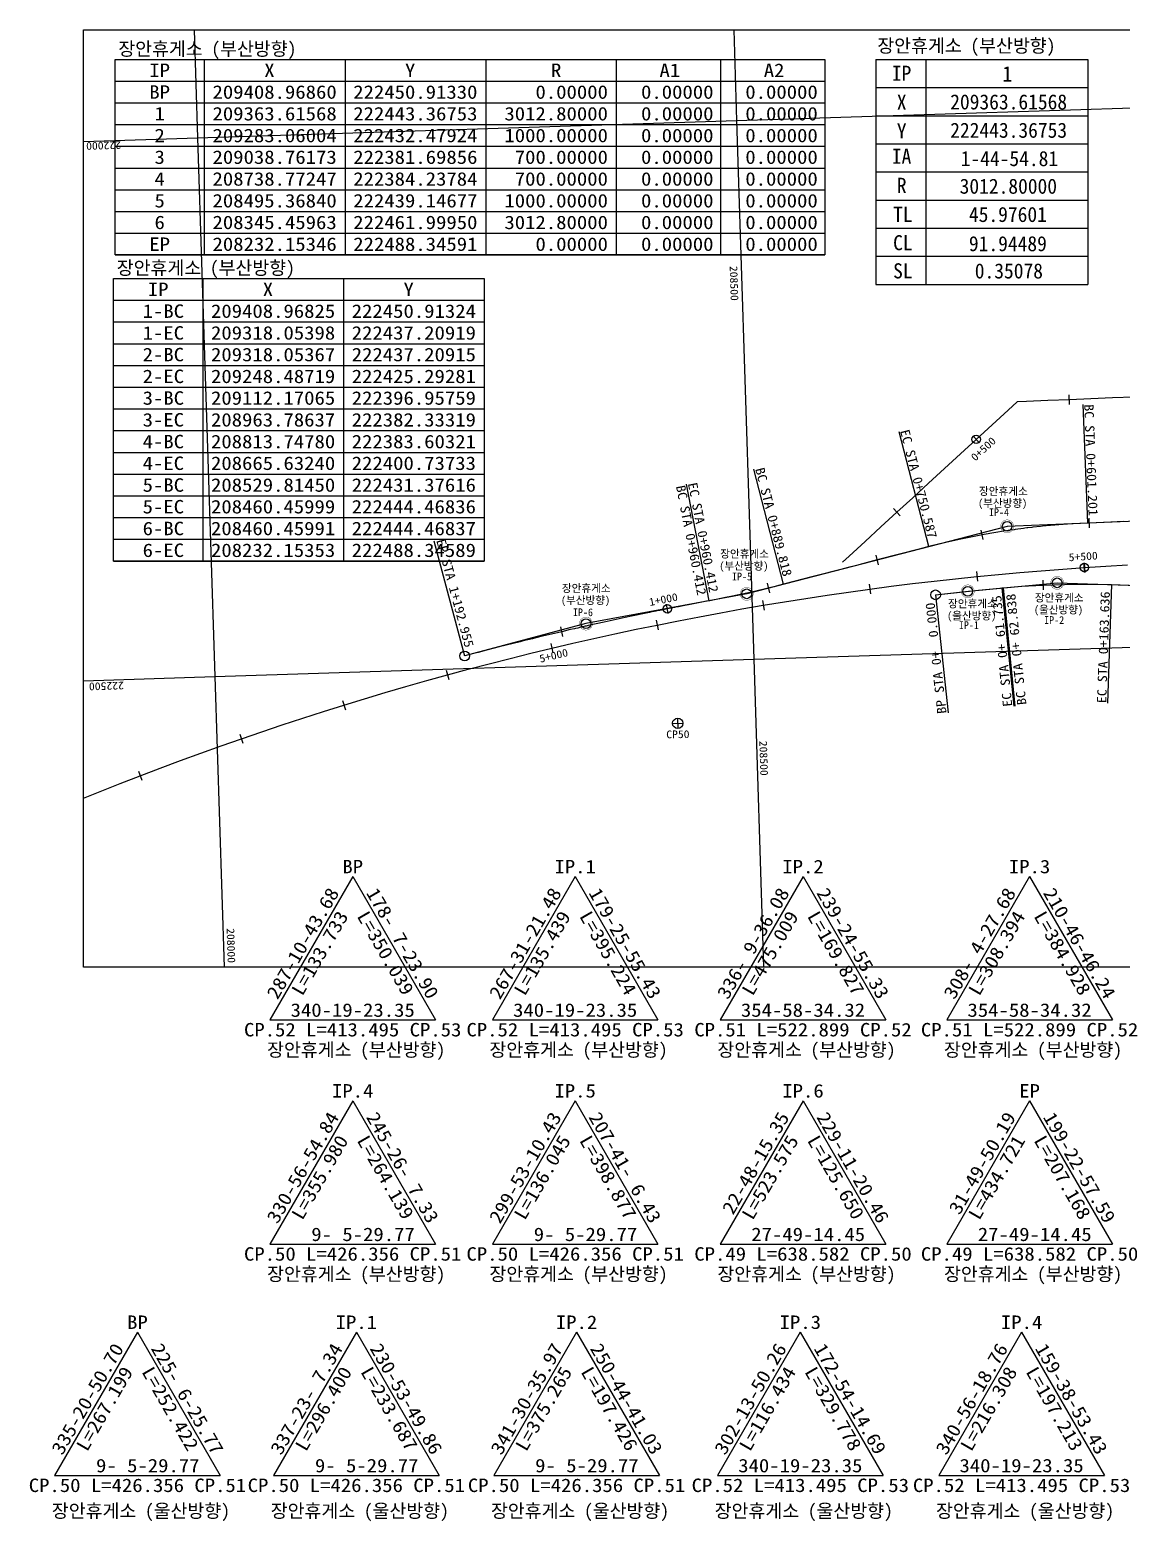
# Model space of a CAD drawing. Extents: x 19 to 2254, y 129 to 1512.
# Drawn here: x 19 to 1031, y 129 to 1512 of the extents above; entities that cross this region are included whole.
import ezdxf
from ezdxf.enums import TextEntityAlignment as Align

# ---------------------------------------------------------------- set-up
doc = ezdxf.new("R2010")
doc.units = 0
doc.header["$LTSCALE"] = 10
doc.header["$MEASUREMENT"] = 0
doc.layers.get('0').update_dxf_attribs({"linetype": 'CONTINUOUS'})
for name, color, linetype in [('CA-ALGN-CNTL', 2, 'CONTINUOUS'), ('CA-ALGN-IPLN', 1, 'CONTINUOUS'), ('CA-ALGN-IPSM', 2, 'CONTINUOUS'), ('CA-ALGN-STSM', 2, 'CONTINUOUS'), ('CA-ALGN-SUBL', 1, 'CONTINUOUS'), ('CA-ALGN-SUBS', 2, 'CONTINUOUS'), ('CA-ALGN-SUBT', 2, 'CONTINUOUS'), ('CA-ALGN-TEXT', 3, 'CONTINUOUS'), ('CA-TABL-LIN1', 4, 'CONTINUOUS'), ('CA-TABL-LIN2', 1, 'CONTINUOUS'), ('CA-TABL-TEX1', 6, 'CONTINUOUS'), ('CA-TABL-TEX2', 3, 'CONTINUOUS'), ('CA-TEXT', 3, 'CONTINUOUS'), ('CV-GRID-BORD', 4, 'CONTINUOUS'), ('CV-GRID-LINE', 1, 'CONTINUOUS'), ('CV-GRID-TEXT', 4, 'CONTINUOUS'), ('CV-LEAL', 1, 'CONTINUOUS'), ('CV-LEAT', 3, 'CONTINUOUS')]:
    doc.layers.add(name, color=color, linetype=linetype)
doc.styles.add('GTXT', font='DotumChe.ttf')
doc.styles.add('RP2', font='DotumChe.ttf')

# ---------------------------------------------------------------- blocks, each defined once
blk = doc.blocks.new('CASTAMS')
blk.add_line((0, -1.5), (0, 1.5))
at = {"style": 'GTXT', "flags": 1}
for tag, p in [('STA_DST', (0, -3.62)), ('XSEC_DAT', (0, -6.85))]:
    blk.add_attdef(tag, text='', height=2.5, dxfattribs=at).set_placement(p, align=Align.MIDDLE)
blk = doc.blocks.new('CAIPMRK')
at = {"const_width": 0.1}
blk.add_lwpolyline([(-2, 0, -1), (2, 0, -1)], format="xyb", close=True, dxfattribs=at)
blk.add_circle((0, 0), 1.5)
blk = doc.blocks.new('CASTAMM')
blk.add_line((0, -1.5), (0, 1.5))
blk.add_circle((0, 0), 1.3)
at = {"style": 'GTXT', "flags": 1}
for tag, p in [('STA_DST', (0, -3.62)), ('XSEC_DAT', (0, -6.85))]:
    blk.add_attdef(tag, text='', height=2.5, dxfattribs=at).set_placement(p, align=Align.MIDDLE)

msp = doc.modelspace()

# ---------------------------------------------------------------- linework, layer by layer
at = {"layer": 'CA-ALGN-CNTL'}
for points in [[(1597.5, 1006.7), (1551.9, 1012.8), (1471.1, 1021.1), (1225.3, 1064.1), (925.5, 1051.9), (684, 989.3), (534.9, 961.7), (422.5, 931.7)], [(859.1, 988.4), (889.8, 991.9), (971.9, 999.5), (1621, 978.2), (1764.2, 954.9), (1887.9, 927.2)]]:
    msp.add_lwpolyline(points, dxfattribs=at)
at = {"layer": 'CA-ALGN-IPLN'}
for points in [[(1043.2, 1171.8), (1023.2, 1171), (1003.2, 1170.2), (983.2, 1169.4), (963.3, 1168.6), (943.3, 1167.8), (934.7, 1167.4), (934.7, 1167.4), (926.3, 1159.7), (911.6, 1146.1), (896.8, 1132.6), (882.1, 1119.1), (867.4, 1105.6), (852.6, 1092), (837.9, 1078.5), (823.2, 1065), (808.5, 1051.4), (793.7, 1037.9), (779, 1024.4), (772.7, 1018.6)], [(1033.6, 1056.3), (1027.6, 1056.1), (1021.6, 1055.8), (1001.6, 1055), (1000.4, 1055), (986.6, 1054.3), (981.6, 1054), (961.7, 1052.3), (958.3, 1052), (956.3, 1051.8), (949.4, 1051), (948.4, 1050.9), (944.8, 1050.5), (943.8, 1050.4), (941.8, 1050.1), (940.8, 1050), (932.9, 1049), (931.9, 1048.8), (928, 1048.3), (925, 1047.8), (922, 1047.4), (915.1, 1046.3), (902.3, 1044), (899.4, 1043.5), (882.7, 1040.1), (863.2, 1035.7), (852.9, 1033.1), (843.8, 1030.8), (824.5, 1025.7), (805.1, 1020.7), (791.5, 1017.2), (785.7, 1015.7), (778, 1013.7), (771.2, 1011.9), (766.4, 1010.7), (751.9, 1006.9), (747, 1005.6), (744.5, 1005), (727.7, 1000.6), (718.2, 998.2), (711.2, 996.4), (709.3, 995.9), (708.3, 995.6), (706.3, 995.2), (688.8, 991), (675.2, 988), (669.3, 986.8), (664.4, 985.8), (649.7, 982.9), (649.3, 982.9), (649.3, 982.9), (646.7, 982.4), (640.8, 981.3), (630, 979.2), (628, 978.8), (625.1, 978.3), (620.7, 977.4), (617.7, 976.8), (617.2, 976.7), (610.4, 975.4), (603.5, 974), (600.6, 973.4), (599.6, 973.2), (594.7, 972.2), (593.7, 972), (590.8, 971.4), (577.1, 968.6), (571.2, 967.3), (551.7, 963.1), (537, 959.8), (535.1, 959.4), (534.1, 959.2), (532.1, 958.7), (530.2, 958.3), (527.3, 957.6), (525.3, 957.2), (524.3, 957), (520.4, 956.1), (512.6, 954.2), (502.9, 952), (493.2, 949.6), (486.4, 948), (485.4, 947.7), (476.7, 945.6), (473.8, 944.9), (454.4, 940), (442.7, 937), (435, 935), (434, 934.8), (422.5, 931.7)], [(69.1, 799.9), (84.3, 806), (102.9, 813.4), (121.5, 820.6), (140.2, 827.7), (159, 834.7), (177.7, 841.6), (196.6, 848.3), (215.4, 854.9), (234.4, 861.4), (253.3, 867.8), (272.3, 874), (291.4, 880.1), (310.5, 886.1), (329.6, 892), (348.7, 897.7), (367.9, 903.3), (387.2, 908.8), (406.5, 914.1), (425.8, 919.3), (445.1, 924.4), (464.5, 929.4), (483.9, 934.2), (503.3, 938.9), (522.8, 943.5), (542.3, 947.9), (561.8, 952.2), (581.4, 956.4), (601, 960.4), (620.6, 964.4), (640.2, 968.1), (659.9, 971.8), (679.6, 975.3), (699.3, 978.7), (719, 982), (738.8, 985.1), (758.6, 988.1), (778.3, 991), (798.2, 993.7), (818, 996.3), (837.8, 998.8), (857.7, 1001.1), (877.6, 1003.3), (897.5, 1005.4), (917.4, 1007.3), (937.3, 1009.1), (957.2, 1010.8), (977.2, 1012.3), (997.1, 1013.7), (1017.1, 1015), (1037, 1016.2)], [(859.1, 988.4), (859.1, 988.4), (879, 990.6), (898.9, 992.7), (918.8, 994.6), (920.6, 994.8), (921.7, 994.9), (938.8, 996.3), (958.7, 997.4), (978.7, 998.1), (998.7, 998.3), (1018.7, 998), (1022.3, 997.9), (1038.7, 997.3)]]:
    msp.add_lwpolyline(points, dxfattribs=at)
at = {"layer": 'CA-ALGN-SUBL'}
for p, q in [((1000.4, 1055), (996, 1165)), ((852.9, 1033.1), (825.3, 1139.7)), ((718.2, 998.2), (690.5, 1104.8)), ((649.2, 982.9), (628, 1091)), ((422.5, 931.6), (394.1, 1038.1)), ((1022.3, 997.9), (1018.7, 887.8)), ((859.1, 988.4), (870.9, 878.9)), ((859.1, 988.4), (870.9, 878.9)), ((920.6, 994.7), (931.6, 885.1)), ((921.7, 994.9), (932.7, 885.2))]:
    msp.add_line(p, q, dxfattribs=at)
at = {"layer": 'CA-ALGN-SUBS'}
for p, q in [((619.8, 874), (620.1, 864.4)), ((615.2, 869.1), (624.8, 869.4))]:
    msp.add_line(p, q, dxfattribs=at)
for centre, radius in [((859.1, 988.4), 4.5), ((422.5, 931.7), 4.5), ((620, 869.2), 4.8)]:
    msp.add_circle(centre, radius, dxfattribs=at)
at = {"layer": 'CA-TABL-LIN1'}
for p, q in [((98.3, 1485), (756.3, 1485)), ((98.3, 1303.6), (98.3, 1485)), ((756.3, 1485), (756.3, 1303.6)), ((803.7, 1485), (1000.4, 1485)), ((803.7, 1485), (803.7, 1276.3)), ((1000.4, 1485), (1000.4, 1276.3)), ((98.3, 1464.9), (756.3, 1464.9)), ((803.7, 1458.9), (1000.4, 1458.9)), ((756.3, 1303.6), (98.3, 1303.6)), ((98.3, 1303.6), (756.3, 1303.6)), ((96.9, 1019.7), (96.9, 1281.8)), ((96.9, 1281.8), (440.6, 1281.8)), ((440.6, 1281.8), (440.6, 1019.7)), ((803.7, 1276.3), (1000.4, 1276.3)), ((96.9, 1261.6), (440.6, 1261.6)), ((96.9, 1019.7), (440.6, 1019.7)), ((440.6, 1019.7), (96.9, 1019.7))]:
    msp.add_line(p, q, dxfattribs=at)
at = {"layer": 'CA-TABL-LIN2'}
for p, q in [((180.9, 1485), (180.9, 1303.6)), ((311.5, 1485), (311.5, 1303.6)), ((442, 1485), (442, 1303.6)), ((563, 1485), (563, 1303.6)), ((659.6, 1485), (659.6, 1303.6)), ((850.2, 1485), (850.2, 1276.3)), ((98.3, 1444.7), (756.3, 1444.7)), ((803.7, 1432.8), (1000.4, 1432.8)), ((98.3, 1424.5), (756.3, 1424.5)), ((98.3, 1404.4), (756.3, 1404.4)), ((803.7, 1406.8), (1000.4, 1406.8)), ((98.3, 1384.2), (756.3, 1384.2)), ((803.7, 1380.7), (1000.4, 1380.7)), ((98.3, 1364.1), (756.3, 1364.1)), ((98.3, 1343.9), (756.3, 1343.9)), ((803.7, 1354.6), (1000.4, 1354.6)), ((803.7, 1328.5), (1000.4, 1328.5)), ((98.3, 1323.7), (756.3, 1323.7)), ((803.7, 1302.4), (1000.4, 1302.4)), ((179.5, 1281.8), (179.5, 1019.7)), ((310, 1281.8), (310, 1019.7)), ((96.9, 1241.5), (440.6, 1241.5)), ((96.9, 1221.3), (440.6, 1221.3)), ((96.9, 1201.1), (440.6, 1201.1)), ((96.9, 1181), (440.6, 1181)), ((96.9, 1160.8), (440.6, 1160.8)), ((96.9, 1140.7), (440.6, 1140.7)), ((96.9, 1120.5), (440.6, 1120.5)), ((96.9, 1100.3), (440.6, 1100.3)), ((96.9, 1080.2), (440.6, 1080.2)), ((96.9, 1060), (440.6, 1060)), ((96.9, 1039.9), (440.6, 1039.9))]:
    msp.add_line(p, q, dxfattribs=at)
at = {"layer": 'CV-GRID-BORD'}
msp.add_lwpolyline([(69.1, 1512.4), (2239, 1512.4), (2239, 643), (69.1, 643)], close=True, dxfattribs=at)
at = {"layer": 'CV-GRID-LINE'}
for p, q in [((171.6, 1512.4), (174.8, 1412.4)), ((671.9, 1512.4), (674.6, 1428.4)), ((674.6, 1428.4), (1174.3, 1444.3)), ((174.8, 1412.4), (674.6, 1428.4)), ((674.6, 1428.4), (690.5, 928.6)), ((69.1, 1409), (174.8, 1412.4)), ((174.8, 1412.4), (190.8, 912.6)), ((690.5, 928.6), (1190.3, 944.6)), ((190.8, 912.6), (690.5, 928.6)), ((690.5, 928.6), (699.7, 643)), ((69.1, 908.7), (190.8, 912.6)), ((190.8, 912.6), (199.4, 643))]:
    msp.add_line(p, q, dxfattribs=at)
at = {"layer": 'CV-LEAL'}
for p, q in [((318.6, 727.2), (241.8, 594.2)), ((318.6, 727.2), (395.4, 594.2)), ((524.9, 727.2), (448.1, 594.2)), ((524.9, 727.2), (601.7, 594.2)), ((736.2, 727.2), (659.4, 594.2)), ((736.2, 727.2), (813, 594.2)), ((946.3, 727.2), (869.5, 594.2)), ((946.3, 727.2), (1023.1, 594.2)), ((241.8, 594.2), (395.4, 594.2)), ((448.1, 594.2), (601.7, 594.2)), ((659.4, 594.2), (813, 594.2)), ((869.5, 594.2), (1023.1, 594.2)), ((318.6, 519.2), (241.8, 386.2)), ((318.6, 519.2), (395.4, 386.2)), ((524.9, 519.2), (448.1, 386.2)), ((524.9, 519.2), (601.7, 386.2)), ((736.2, 519.2), (659.4, 386.2)), ((736.2, 519.2), (813, 386.2)), ((946.3, 519.2), (869.5, 386.2)), ((946.3, 519.2), (1023.1, 386.2)), ((241.8, 386.2), (395.4, 386.2)), ((448.1, 386.2), (601.7, 386.2)), ((659.4, 386.2), (813, 386.2)), ((869.5, 386.2), (1023.1, 386.2)), ((119, 304.6), (42.2, 171.6)), ((119, 304.6), (195.8, 171.6)), ((322, 304.6), (245.2, 171.6)), ((322, 304.6), (398.8, 171.6)), ((526.2, 304.6), (449.4, 171.6)), ((526.2, 304.6), (603, 171.6)), ((733.7, 304.6), (656.9, 171.6)), ((733.7, 304.6), (810.5, 171.6)), ((938.9, 304.6), (862.1, 171.6)), ((938.9, 304.6), (1015.7, 171.6)), ((42.2, 171.6), (195.8, 171.6)), ((245.2, 171.6), (398.8, 171.6)), ((449.4, 171.6), (603, 171.6)), ((656.9, 171.6), (810.5, 171.6)), ((862.1, 171.6), (1015.7, 171.6))]:
    msp.add_line(p, q, dxfattribs=at)

# ---------------------------------------------------------------- block references
at = {"layer": 'CA-ALGN-IPSM', "xscale": 3, "yscale": 3, "zscale": 3}
for p in [(925.5, 1051.9), (889, 991.6), (971.9, 999.5), (684, 989.3), (534.9, 961.7)]:
    msp.add_blockref('CAIPMRK', p, dxfattribs=at)
at = {"layer": 'CA-ALGN-STSM', "yscale": 3, "zscale": 3}
for p, xscale, rotation in [((983.2, 1169.4), 2.999999999992652, 2.315845514798855), ((896.8, 1132.6), 3.000000000002959, 42.56659812796687), ((896.8, 1132.6), 3.000000000002959, 42.56659812796687), ((823.2, 1065), 3.000000000002959, 42.56659812796687), ((1001.6, 1055), 2.9999999999903, 2.315845513688079), ((902.3, 1044), 3.000000000001471, 10.40245007580139), ((805.1, 1020.7), 2.999999999987514, 14.54328963660758), ((897.5, 1005.4), 2.999999999995243, 185.7534070974322), ((997.1, 1013.7), 2.999999999995992, 183.8435754389577), ((997.1, 1013.7), 2.999999999995992, 183.8435754389577), ((704.4, 994.7), 2.999999999986962, 13.95969493707587), ((798.2, 993.7), 2.999999999995784, 187.6633913277152), ((958.7, 997.4), 3.00000000000634, 182.6718680086746), ((699.3, 978.7), 3.00000000000037, 189.5731687184899), ((610.4, 975.4), 3.00000000000361, 11.25129966868517), ((610.4, 975.4), 3.00000000000361, 11.25129966868517), ((512.6, 954.2), 3.000000000006419, 13.15295450439272), ((601, 960.4), 2.999999999994741, 191.48311064855), ((503.3, 938.9), 3.00000000001352, 193.3930064856349), ((503.3, 938.9), 3.00000000001352, 193.3930064856349), ((406.5, 914.1), 3.000000000017494, 195.3027359047867), ((310.5, 886.1), 2.99999999999778, 197.2127241737001), ((215.4, 854.9), 2.999999999996254, 199.1224514943598), ((121.5, 820.6), 3.00000000000487, 201.0323634903524)]:
    msp.add_blockref('CASTAMS', p, dxfattribs=dict(at, xscale=xscale, rotation=rotation))
at = {"layer": 'CA-ALGN-STSM', "yscale": 3}
for p, xscale, rotation in [((896.8, 1132.6), 3.000000000008315, 42.56673280186646), ((997.1, 1013.7), 3.000000000011317, 3.652622458048247), ((610.4, 975.4), 2.999999999993016, 10.99738064875987)]:
    msp.add_blockref('CASTAMM', p, dxfattribs=dict(at, xscale=xscale, rotation=rotation))

# ---------------------------------------------------------------- texts
at = {"layer": 'CA-ALGN-SUBT', "style": 'RP2', "width": 1.100098}
for s, height, rotation, p, p2 in [('BC STA 0+601.201', 8.64, 272.3157, (996.9, 1165), (1001.1, 1061.4)), ('EC STA 0+750.587', 8.64, 284.5435, (826.2, 1140.4), (852.3, 1040)), ('BC STA 0+889.818', 8.64, 284.543, (691.8, 1105.1), (717.8, 1004.7)), ('BC STA 0+960.412', 8.64, 281.1262, (618.3, 1089.1), (638.3, 987.3)), ('EC STA 0+960.412', 8.64, 281.1262, (629.4, 1091.6), (649.4, 989.9)), ('EP STA 1+192.955', 8.64, 284.9517, (396, 1038.9), (422.8, 938.8)), ('EC STA 0+ 61.735', 8.64, 95.7309, (930.3, 885.1), (919.9, 988.3)), ('BC STA 0+ 62.838', 8.64, 95.7309, (943.4, 886.6), (933, 989.8)), ('EC STA 0+163.636', 8.64, 88.1144, (1017.4, 887.8), (1020.8, 991.4)), ('BP STA 0+  0.000', 8.64, 96.1333, (869.3, 878.5), (858.2, 981.6)), ('CP50', 7.2, 0.7337, (609.4, 855.3), (631, 855.6))]:
    msp.add_text(s, height=height, rotation=rotation, dxfattribs=at).set_placement(p, p2, align=Align.FIT)
at = {"layer": 'CA-ALGN-TEXT', "style": 'RP2', "width": 1.100098}
for s, rotation, p, p2 in [('0+500', 42.5667, (895.9, 1111.9), (915.8, 1130.2)), ('5+500', 3.8436, (982.8, 1019.5), (1009.7, 1021.3)), ('1+000', 11.2513, (594.2, 978), (620.6, 983.2)), ('5+000', 13.3929, (492.7, 925.4), (518.9, 931.7))]:
    msp.add_text(s, height=7.2, rotation=rotation, dxfattribs=at).set_placement(p, p2, align=Align.FIT)
at = {"layer": 'CA-ALGN-TEXT', "style": 'RP2'}
for s, p in [('장안휴게소', (899.4, 1080.9)), ('(부산방향)', (898.6, 1069.8)), ('IP-4', (908.6, 1061.4)), ('장안휴게소', (659.4, 1022.8)), ('(부산방향)', (658.6, 1011.6)), ('장안휴게소', (512.6, 990.9)), ('IP-5', (670.3, 1001.8)), ('(부산방향)', (511.8, 979.8)), ('장안휴게소', (870.7, 976.6)), ('장안휴게소', (951.2, 982.1)), ('IP-6', (522.8, 968.6)), ('(울산방향)', (869.9, 965.4)), ('(울산방향)', (950.4, 971)), ('IP-2', (959.8, 961.4)), ('IP-1', (880.7, 956.7))]:
    msp.add_text(s, height=7.2, dxfattribs=at).set_placement(p)
at = {"layer": 'CA-TABL-TEX1', "style": 'RP2', "width": 1.128305}
for s, height, p, p2 in [('IP', 12.48, (130, 1468.7), (149.2, 1468.7)), ('X', 12.5, (236.6, 1468.7), (246.2, 1468.7)), ('Y', 12.5, (367.1, 1468.7), (376.7, 1468.7)), ('R', 12.5, (502.5, 1468.7), (512.1, 1468.7)), ('A1', 12.48, (603.1, 1468.7), (622.3, 1468.7)), ('A2', 12.48, (699.8, 1468.7), (719, 1468.7)), ('BP', 12.48, (130, 1448.5), (149.2, 1448.5)), ('1', 12.5, (134.8, 1428.4), (144.4, 1428.4)), ('2', 12.5, (134.8, 1408.2), (144.4, 1408.2)), ('3', 12.5, (134.8, 1388.1), (144.4, 1388.1)), ('4', 12.5, (134.8, 1367.9), (144.4, 1367.9)), ('5', 12.5, (134.8, 1347.7), (144.4, 1347.7)), ('6', 12.5, (134.8, 1327.6), (144.4, 1327.6)), ('EP', 12.48, (130, 1307.4), (149.2, 1307.4)), ('IP', 12.48, (128.6, 1265.5), (147.8, 1265.5)), ('X', 12.5, (235.2, 1265.5), (244.8, 1265.5)), ('Y', 12.5, (365.7, 1265.5), (375.3, 1265.5)), ('  1-BC', 12.48, (104.6, 1245.3), (162.2, 1245.3)), ('  1-EC', 12.48, (104.6, 1225.1), (162.2, 1225.1)), ('  2-BC', 12.48, (104.6, 1205), (162.2, 1205)), ('  2-EC', 12.48, (104.6, 1184.8), (162.2, 1184.8)), ('  3-BC', 12.48, (104.6, 1164.7), (162.2, 1164.7)), ('  3-EC', 12.48, (104.6, 1144.5), (162.2, 1144.5)), ('  4-BC', 12.48, (104.6, 1124.3), (162.2, 1124.3)), ('  4-EC', 12.48, (104.6, 1104.2), (162.2, 1104.2)), ('  5-BC', 12.48, (104.6, 1084), (162.2, 1084)), ('  5-EC', 12.48, (104.6, 1063.9), (162.2, 1063.9)), ('  6-BC', 12.48, (104.6, 1043.7), (162.2, 1043.7)), ('  6-EC', 12.48, (104.6, 1023.5), (162.2, 1023.5))]:
    msp.add_text(s, height=height, dxfattribs=at).set_placement(p, p2, align=Align.FIT)
at = {"layer": 'CA-TABL-TEX1', "style": 'RP2'}
for s, height, p in [('IP', 13.98, (827.6, 1472.2)), ('1', 14.4, (925.7, 1471.6)), ('X', 14, (827.7, 1445.3)), ('Y', 14, (827.7, 1418.7)), ('R', 14, (827.7, 1368.2)), ('TL', 13.98, (828.8, 1341.3)), ('CL', 13.98, (828.8, 1315)), ('SL', 13.98, (828.8, 1288.9))]:
    msp.add_text(s, height=height, rotation=360, dxfattribs=at).set_placement(p, align=Align.MIDDLE)
msp.add_text('IA', height=13.98, dxfattribs=at).set_placement((827.6, 1395.2), align=Align.MIDDLE)
at = {"layer": 'CA-TABL-TEX2', "style": 'RP2', "width": 1.128305}
for s, p, p2 in [('209408.96860', (188.6, 1448.5), (303.8, 1448.5)), ('222450.91330', (319.1, 1448.5), (434.3, 1448.5)), ('    0.00000', (449.7, 1448.5), (555.3, 1448.5)), ('   0.00000', (557.2, 1448.5), (653.2, 1448.5)), ('   0.00000', (653.9, 1448.5), (749.9, 1448.5)), ('209363.61568', (188.6, 1428.4), (303.8, 1428.4)), ('222443.36753', (319.1, 1428.4), (434.3, 1428.4)), (' 3012.80000', (449.7, 1428.4), (555.3, 1428.4)), ('   0.00000', (557.2, 1428.4), (653.2, 1428.4)), ('   0.00000', (653.9, 1428.4), (749.9, 1428.4)), ('209283.06004', (188.6, 1408.2), (303.8, 1408.2)), ('222432.47924', (319.1, 1408.2), (434.3, 1408.2)), (' 1000.00000', (449.7, 1408.2), (555.3, 1408.2)), ('   0.00000', (557.2, 1408.2), (653.2, 1408.2)), ('   0.00000', (653.9, 1408.2), (749.9, 1408.2)), ('209038.76173', (188.6, 1388.1), (303.8, 1388.1)), ('222381.69856', (319.1, 1388.1), (434.3, 1388.1)), ('  700.00000', (449.7, 1388.1), (555.3, 1388.1)), ('   0.00000', (557.2, 1388.1), (653.2, 1388.1)), ('   0.00000', (653.9, 1388.1), (749.9, 1388.1)), ('208738.77247', (188.6, 1367.9), (303.8, 1367.9)), ('222384.23784', (319.1, 1367.9), (434.3, 1367.9)), ('  700.00000', (449.7, 1367.9), (555.3, 1367.9)), ('   0.00000', (557.2, 1367.9), (653.2, 1367.9)), ('   0.00000', (653.9, 1367.9), (749.9, 1367.9)), ('208495.36840', (188.6, 1347.7), (303.8, 1347.7)), ('222439.14677', (319.1, 1347.7), (434.3, 1347.7)), (' 1000.00000', (449.7, 1347.7), (555.3, 1347.7)), ('   0.00000', (557.2, 1347.7), (653.2, 1347.7)), ('   0.00000', (653.9, 1347.7), (749.9, 1347.7)), ('208345.45963', (188.6, 1327.6), (303.8, 1327.6)), ('222461.99950', (319.1, 1327.6), (434.3, 1327.6)), (' 3012.80000', (449.7, 1327.6), (555.3, 1327.6)), ('   0.00000', (557.2, 1327.6), (653.2, 1327.6)), ('   0.00000', (653.9, 1327.6), (749.9, 1327.6)), ('208232.15346', (188.6, 1307.4), (303.8, 1307.4)), ('222488.34591', (319.1, 1307.4), (434.3, 1307.4)), ('    0.00000', (449.7, 1307.4), (555.3, 1307.4)), ('   0.00000', (557.2, 1307.4), (653.2, 1307.4)), ('   0.00000', (653.9, 1307.4), (749.9, 1307.4)), ('209408.96825', (187.2, 1245.3), (302.4, 1245.3)), ('222450.91324', (317.7, 1245.3), (432.9, 1245.3)), ('209318.05398', (187.2, 1225.1), (302.4, 1225.1)), ('222437.20919', (317.7, 1225.1), (432.9, 1225.1)), ('209318.05367', (187.2, 1205), (302.4, 1205)), ('222437.20915', (317.7, 1205), (432.9, 1205)), ('209248.48719', (187.2, 1184.8), (302.4, 1184.8)), ('222425.29281', (317.7, 1184.8), (432.9, 1184.8)), ('209112.17065', (187.2, 1164.7), (302.4, 1164.7)), ('222396.95759', (317.7, 1164.7), (432.9, 1164.7)), ('208963.78637', (187.2, 1144.5), (302.4, 1144.5)), ('222382.33319', (317.7, 1144.5), (432.9, 1144.5)), ('208813.74780', (187.2, 1124.3), (302.4, 1124.3)), ('222383.60321', (317.7, 1124.3), (432.9, 1124.3)), ('208665.63240', (187.2, 1104.2), (302.4, 1104.2)), ('222400.73733', (317.7, 1104.2), (432.9, 1104.2)), ('208529.81450', (187.2, 1084), (302.4, 1084)), ('222431.37616', (317.7, 1084), (432.9, 1084)), ('208460.45999', (187.2, 1063.9), (302.4, 1063.9)), ('222444.46836', (317.7, 1063.9), (432.9, 1063.9)), ('208460.45991', (187.2, 1043.7), (302.4, 1043.7)), ('222444.46837', (317.7, 1043.7), (432.9, 1043.7)), ('208232.15353', (187.2, 1023.5), (302.4, 1023.5)), ('222488.34589', (317.7, 1023.5), (432.9, 1023.5))]:
    msp.add_text(s, height=12.48, dxfattribs=at).set_placement(p, p2, align=Align.FIT)
at = {"layer": 'CA-TABL-TEX2', "style": 'RP2'}
for s, p in [('209363.61568', (926.9, 1445.5)), ('222443.36753', (926.9, 1419.2))]:
    msp.add_text(s, height=13.978, rotation=360, dxfattribs=at).set_placement(p, align=Align.MIDDLE)
for s, p in [('1-44-54.81', (927.6, 1392.9, 239.3)), ('3012.80000', (926.6, 1367.3, 239.3)), ('45.97601', (926.2, 1341.1, 239.3)), ('91.94489', (926.2, 1314)), ('0.35078', (927.1, 1288.7, 239.3))]:
    msp.add_text(s, height=13.98, dxfattribs=at).set_placement(p, align=Align.MIDDLE)
at = {"layer": 'CA-TEXT', "style": 'RP2'}
for p in [(101.2, 1488.6), (805.1, 1491.5), (99.8, 1285.4)]:
    msp.add_text('장안휴게소 (부산방향)', height=12.48, dxfattribs=at).set_placement(p)
at = {"layer": 'CV-GRID-TEXT', "style": 'RP2', "width": 1.100098}
for s, rotation, p, p2 in [('222000', 181.8307, (103.7, 1409.1), (71.3, 1408.1)), ('208500', 271.8307, (668.2, 1293.4), (669.2, 1261)), ('222500', 181.8307, (106.3, 907.8), (73.9, 906.8)), ('208500', 271.8307, (695.7, 852.9), (696.7, 820.5)), ('208000', 271.8307, (201.7, 679.1), (202.7, 646.8))]:
    msp.add_text(s, height=7.2, rotation=rotation, dxfattribs=at).set_placement(p, p2, align=Align.FIT)
at = {"layer": 'CV-LEAT', "style": 'RP2', "width": 1.128305}
for s, p, p2 in [('BP', (309, 730.1), (328.2, 730.1)), ('IP.1', (505.7, 730.1), (544.1, 730.1)), ('IP.2', (717, 730.1), (755.4, 730.1)), ('IP.3', (927.1, 730.1), (965.5, 730.1)), ('340-19-23.35', (261, 597), (376.2, 597)), ('340-19-23.35', (467.3, 597), (582.5, 597)), ('354-58-34.32', (678.6, 597), (793.8, 597)), ('354-58-34.32', (888.7, 597), (1003.9, 597)), ('CP.52', (217.8, 578.8), (265.8, 578.8)), ('L=413.495', (275.4, 578.8), (361.8, 578.8)), ('CP.53', (371.4, 578.8), (419.4, 578.8)), ('CP.52', (424.1, 578.8), (472.1, 578.8)), ('L=413.495', (481.7, 578.8), (568.1, 578.8)), ('CP.53', (577.7, 578.8), (625.7, 578.8)), ('CP.51', (635.4, 578.8), (683.4, 578.8)), ('L=522.899', (693, 578.8), (779.4, 578.8)), ('CP.52', (789, 578.8), (837, 578.8)), ('CP.51', (845.5, 578.8), (893.5, 578.8)), ('L=522.899', (903.1, 578.8), (989.5, 578.8)), ('CP.52', (999.1, 578.8), (1047.1, 578.8)), ('IP.4', (299.4, 522.1), (337.8, 522.1)), ('IP.5', (505.7, 522.1), (544.1, 522.1)), ('IP.6', (717, 522.1), (755.4, 522.1)), ('EP', (936.7, 522.1), (955.9, 522.1)), ('  9- 5-29.77', (261, 389), (376.2, 389)), ('  9- 5-29.77', (467.3, 389), (582.5, 389)), (' 27-49-14.45', (678.6, 389), (793.8, 389)), (' 27-49-14.45', (888.7, 389), (1003.9, 389)), ('CP.50', (217.8, 370.8), (265.8, 370.8)), ('L=426.356', (275.4, 370.8), (361.8, 370.8)), ('CP.51', (371.4, 370.8), (419.4, 370.8)), ('CP.50', (424.1, 370.8), (472.1, 370.8)), ('L=426.356', (481.7, 370.8), (568.1, 370.8)), ('CP.51', (577.7, 370.8), (625.7, 370.8)), ('CP.49', (635.4, 370.8), (683.4, 370.8)), ('L=638.582', (693, 370.8), (779.4, 370.8)), ('CP.50', (789, 370.8), (837, 370.8)), ('CP.49', (845.5, 370.8), (893.5, 370.8)), ('L=638.582', (903.1, 370.8), (989.5, 370.8)), ('CP.50', (999.1, 370.8), (1047.1, 370.8)), ('BP', (109.4, 307.5), (128.6, 307.5)), ('IP.1', (302.8, 307.5), (341.2, 307.5)), ('IP.2', (507, 307.5), (545.4, 307.5)), ('IP.3', (714.5, 307.5), (752.9, 307.5)), ('IP.4', (919.7, 307.5), (958.1, 307.5)), ('  9- 5-29.77', (61.4, 174.5), (176.6, 174.5)), ('  9- 5-29.77', (264.4, 174.5), (379.6, 174.5)), ('  9- 5-29.77', (468.6, 174.5), (583.8, 174.5)), ('340-19-23.35', (676.1, 174.5), (791.3, 174.5)), ('340-19-23.35', (881.3, 174.5), (996.5, 174.5)), ('CP.50', (18.2, 156.2), (66.2, 156.2)), ('L=426.356', (75.8, 156.2), (162.2, 156.2)), ('CP.51', (171.8, 156.2), (219.8, 156.2)), ('CP.50', (221.2, 156.2), (269.2, 156.2)), ('L=426.356', (278.8, 156.2), (365.2, 156.2)), ('CP.51', (374.8, 156.2), (422.8, 156.2)), ('CP.50', (425.4, 156.2), (473.4, 156.2)), ('L=426.356', (483, 156.2), (569.4, 156.2)), ('CP.51', (579, 156.2), (627, 156.2)), ('CP.52', (632.9, 156.2), (680.9, 156.2)), ('L=413.495', (690.5, 156.2), (776.9, 156.2)), ('CP.53', (786.5, 156.2), (834.5, 156.2)), ('CP.52', (838.1, 156.2), (886.1, 156.2)), ('L=413.495', (895.7, 156.2), (982.1, 156.2)), ('CP.53', (991.7, 156.2), (1039.7, 156.2))]:
    msp.add_text(s, height=12.48, dxfattribs=at).set_placement(p, p2, align=Align.FIT)
for s, rotation, p, p2 in [('287-10-43.68', 60, (248.9, 612.2), (306.5, 712)), ('178- 7-23.90', 300, (330.7, 712), (388.3, 612.2)), ('267-31-21.48', 60, (455.2, 612.2), (512.8, 712)), ('179-25-55.43', 300, (537, 712), (594.6, 612.2)), ('336- 9-36.08', 60, (666.5, 612.2), (724.1, 712)), ('239-24-55.33', 300, (748.3, 712), (805.9, 612.2)), ('308- 4-27.68', 60, (876.6, 612.2), (934.2, 712)), ('210-46-46.24', 300, (958.4, 712), (1016, 612.2)), ('L=133.733', 60, (271.9, 615.6), (315.1, 690.4)), ('L=350.039', 300, (322.1, 690.4), (365.3, 615.6)), ('L=135.439', 60, (478.2, 615.6), (521.4, 690.4)), ('L=395.224', 300, (528.4, 690.4), (571.6, 615.6)), ('L=475.009', 60, (689.5, 615.6), (732.7, 690.4)), ('L=169.827', 300, (739.7, 690.4), (782.9, 615.6)), ('L=308.394', 60, (899.6, 615.6), (942.8, 690.4)), ('L=384.928', 300, (949.8, 690.4), (993, 615.6)), ('330-56-54.84', 60, (248.9, 404.2), (306.5, 504)), ('245-26- 7.33', 300, (330.7, 504), (388.3, 404.2)), ('299-53-10.43', 60, (455.2, 404.2), (512.8, 504)), ('207-41- 6.43', 300, (537, 504), (594.6, 404.2)), (' 22-48-15.35', 60, (666.5, 404.2), (724.1, 504)), ('229-11-20.46', 300, (748.3, 504), (805.9, 404.2)), (' 31-49-50.19', 60, (876.6, 404.2), (934.2, 504)), ('199-22-57.59', 300, (958.4, 504), (1016, 404.2)), ('L=355.980', 60, (271.9, 407.6), (315.1, 482.4)), ('L=264.139', 300, (322.1, 482.4), (365.3, 407.6)), ('L=136.045', 60, (478.2, 407.6), (521.4, 482.4)), ('L=398.877', 300, (528.4, 482.4), (571.6, 407.6)), ('L=523.575', 60, (689.5, 407.6), (732.7, 482.4)), ('L=125.650', 300, (739.7, 482.4), (782.9, 407.6)), ('L=434.721', 60, (899.6, 407.6), (942.8, 482.4)), ('L=207.168', 300, (949.8, 482.4), (993, 407.6)), ('335-20-50.70', 60, (49.3, 189.6), (106.9, 289.4)), ('225- 6-25.77', 300, (131.1, 289.4), (188.7, 189.6)), ('337-23- 7.34', 60, (252.3, 189.6), (309.9, 289.4)), ('230-53-49.86', 300, (334.1, 289.4), (391.7, 189.6)), ('341-30-35.97', 60, (456.5, 189.6), (514.1, 289.4)), ('250-44-41.03', 300, (538.3, 289.4), (595.9, 189.6)), ('302-13-50.26', 60, (664, 189.6), (721.6, 289.4)), ('172-54-14.69', 300, (745.8, 289.4), (803.4, 189.6)), ('340-56-18.76', 60, (869.2, 189.6), (926.8, 289.4)), ('159-38-53.43', 300, (951, 289.4), (1008.6, 189.6)), ('L=267.199', 60, (72.3, 193), (115.5, 267.8)), ('L=252.422', 300, (122.5, 267.8), (165.7, 193)), ('L=296.400', 60, (275.3, 193), (318.5, 267.8)), ('L=233.687', 300, (325.5, 267.8), (368.7, 193)), ('L=375.265', 60, (479.5, 193), (522.7, 267.8)), ('L=197.426', 300, (529.7, 267.8), (572.9, 193)), ('L=116.434', 60, (687, 193), (730.2, 267.8)), ('L=329.778', 300, (737.2, 267.8), (780.4, 193)), ('L=216.308', 60, (892.2, 193), (935.4, 267.8)), ('L=197.213', 300, (942.4, 267.8), (985.6, 193))]:
    msp.add_text(s, height=12.48, rotation=rotation, dxfattribs=at).set_placement(p, p2, align=Align.FIT)
at = {"layer": 'CV-LEAT', "style": 'RP2'}
for s, p in [('장안휴게소 (부산방향)', (239.2, 560.2)), ('장안휴게소 (부산방향)', (445.4, 560.2)), ('장안휴게소 (부산방향)', (656.8, 560.2)), ('장안휴게소 (부산방향)', (866.9, 560.2)), ('장안휴게소 (부산방향)', (239.2, 352.2)), ('장안휴게소 (부산방향)', (445.4, 352.2)), ('장안휴게소 (부산방향)', (656.8, 352.2)), ('장안휴게소 (부산방향)', (866.9, 352.2)), ('장안휴게소 (울산방향)', (39.6, 132.5)), ('장안휴게소 (울산방향)', (242.6, 132.5)), ('장안휴게소 (울산방향)', (446.8, 132.5)), ('장안휴게소 (울산방향)', (654.3, 132.5)), ('장안휴게소 (울산방향)', (859.5, 132.5))]:
    msp.add_text(s, height=12.48, dxfattribs=at).set_placement(p)

doc.saveas('drawing.dxf')
